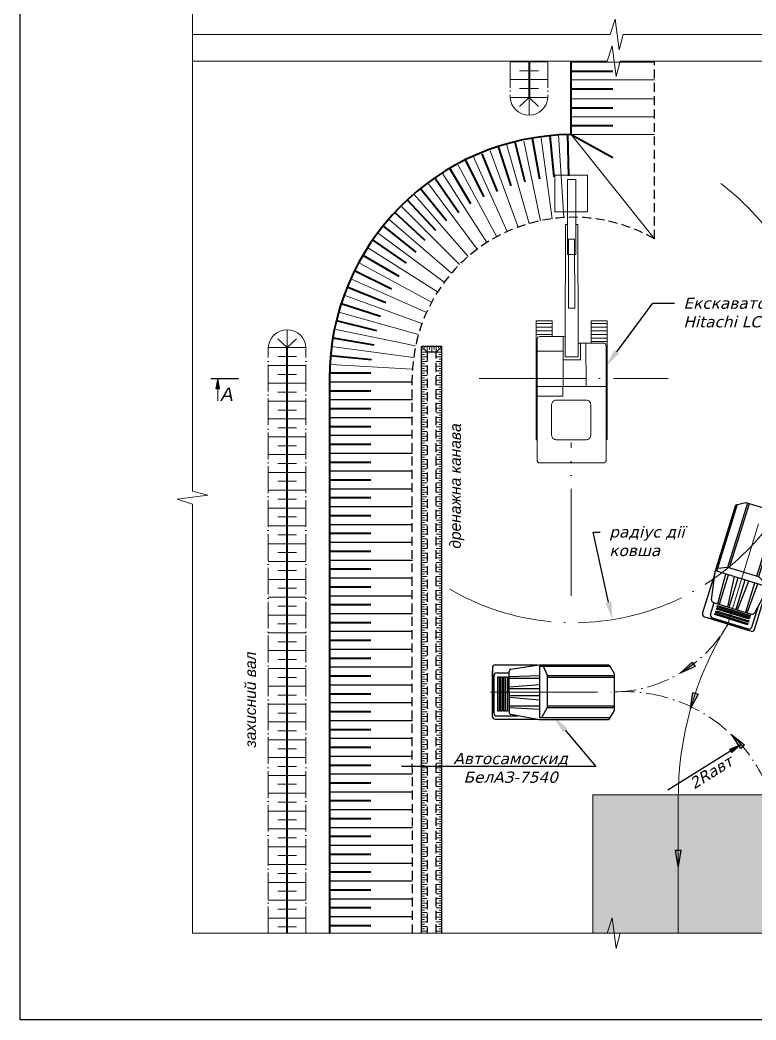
# Model space of a CAD drawing. Header units: millimetres. Extents: x -1138 to 1768, y 100 to 1081.
# Drawn here: x 39.9 to 205, y 427.8 to 652.2 of the extents above; entities that cross this region are included whole.
import ezdxf
from ezdxf import colors
from ezdxf.entities.mleader import LeaderData, LeaderLine
from ezdxf.math import Vec2, Vec3

# ---------------------------------------------------------------- set-up
doc = ezdxf.new("R2010")
doc.units = ezdxf.units.MM
for name, pattern in [('ACAD_ISO04W100', [30, 24, -3, 0, -3]), ('ACAD_ISO05W100', [33, 24, -3, 0, -3, 0, -3]), ('CENTER', [7.5, 5, -1.25, 0, -1.25]), ('JIS_02_2.0', [3, 2, -1])]:
    doc.linetypes.add(name, pattern=pattern)
for name, color, linetype in [('НАДЗЕМКА', 7, 'Continuous'), ('ТРАНСПОРТ', 7, 'Continuous'), ('Уступ', 7, 'Continuous')]:
    doc.layers.add(name, color=color, linetype=linetype)
doc.layers.add('По умолчанию', color=7, linetype='Continuous', lineweight=0)
doc.styles.add('Arial_204I', font='ariali.ttf')
doc.styles.add('стиль1', font='verdanai.ttf', dxfattribs={"height": 2.5})

# ---------------------------------------------------------------- blocks, each defined once
blk = doc.blocks.new('A$C3F031176')
for p, q in [((-27.28, 5.4), (-27.28, -4.71)), ((-27.28, -5.43), (-27.28, 4.68)), ((-26.66, 6.06), (-17.19, 6.06)), ((-23.17, 5.09), (-16.92, 6.11)), ((-16.92, 6.11), (-1.15, 6.11)), ((-16.66, -5.79), (-16.66, 5.78)), ((-16.66, 5.78), (-0.96, 5.78)), ((-15.95, 5.78), (-15.06, 3.77)), ((-1.15, 6.11), (0, 4.16)), ((-26.96, 3.62), (-26.96, -4.69)), ((-26.34, 4.29), (-23.59, 4.29)), ((-23.59, 4.43), (-23.58, -4.41)), ((-23.59, 3.45), (-16.66, 3.73)), ((-23.59, 3.07), (-16.66, 3.07)), ((-15.06, 3.77), (-15.06, -3.46)), ((-15.06, 3.71), (0, 3.71)), ((-15.06, 3.32), (0, 3.32)), ((0, 4.16), (0, -4.16)), ((-23.58, 1.13), (-16.66, 1.65)), ((-23.58, 0.81), (-16.66, 0.81)), ((-23.58, -0.82), (-16.66, -0.82)), ((-23.58, -1.19), (-16.66, -1.73)), ((-23.58, -3.09), (-16.66, -3.09)), ((-23.58, -3.46), (-16.66, -3.83)), ((-15.06, -3.46), (-16.28, -5.79)), ((-15.06, -3.12), (0, -3.12)), ((-15.06, -3.52), (0, -3.52)), ((0, -4.16), (-1.27, -6.27)), ((-26.66, -6.1), (-17.19, -6.1)), ((-26.34, -5.37), (-21.56, -5.37)), ((-16.75, -6.27), (-23.17, -5.07)), ((-1.27, -6.27), (-16.75, -6.27)), ((-0.97, -5.79), (-16.66, -5.79))]:
    blk.add_line(p, q)
at = {"linetype": 'ACAD_ISO04W100', "lineweight": 0}
blk.add_line((-27.77, -0.02), (0, -0.02), dxfattribs=at)
for points in [[(-26.12, 3.37), (-25.81, 3.37), (-25.81, -4.31), (-26.12, -4.31)], [(-25.51, 3.37), (-25.2, 3.37), (-25.2, -4.31), (-25.51, -4.31)], [(-24.8, 3.37), (-24.5, 3.37), (-24.5, -4.31), (-24.8, -4.31)], [(-24.26, 3.37), (-23.95, 3.37), (-23.95, -4.31), (-24.26, -4.31)]]:
    blk.add_lwpolyline(points, close=True)
for centre, radius, start, end in [((-26.71, 5.48), 0.583, 85.666, 188.0931), ((-22.96, 4.5), 0.63, 109.9652, 186.476), ((-26.38, 3.7), 0.583, 85.666, 188.0931), ((-22.96, -4.48), 0.63, 173.524, 250.0348), ((-26.71, -5.51), 0.583, 171.9069, 274.334), ((-26.36, -4.77), 0.604, 172.8512, 272.3738)]:
    blk.add_arc(centre, radius, start, end)

msp = doc.modelspace()

# ---------------------------------------------------------------- hatches: boundary and pattern name
at = {"layer": 'НАДЗЕМКА', "lineweight": 20}
h = msp.add_hatch(color=9, dxfattribs=at)
h.dxf.hatch_style = 1
h.paths.add_polyline_path([(168.372, 447.248), (168.372, 478.283), (224.795, 478.283), (224.795, 447.248)])
at = {"layer": 'По умолчанию', "lineweight": 0}
h = msp.add_hatch(color=0, dxfattribs=at)
h.paths.add_polyline_path([(84.282, 569.408), (84.636, 569.419), (84.284, 571.734)])
h.paths.add_polyline_path([(84.284, 571.734), (83.867, 569.396), (84.282, 569.408)])
at = {"layer": 'Уступ'}
h = msp.add_hatch(color=256, dxfattribs=at)
h.dxf.hatch_style = 1
h.paths.add_polyline_path([(190.981, 507.616), (187.976, 505.634), (190.651, 508.117)])
h.paths.add_polyline_path([(191.312, 507.115), (187.976, 505.634), (190.981, 507.616)])
h = msp.add_hatch(color=256, dxfattribs=at)
h.dxf.hatch_style = 1
h.paths.add_polyline_path([(191.395, 501.081), (190.298, 497.653), (190.823, 501.264)])
h.paths.add_polyline_path([(191.966, 500.899), (190.298, 497.653), (191.395, 501.081)])
h = msp.add_hatch(color=256, dxfattribs=at)
h.dxf.hatch_style = 1
h.paths.add_polyline_path([(201.972, 489.145), (199.513, 491.774), (202.41, 489.555)])
h.paths.add_polyline_path([(201.533, 488.735), (199.513, 491.774), (201.972, 489.145)])
h = msp.add_hatch(color=256, dxfattribs=at)
h.dxf.hatch_style = 1
h.paths.add_polyline_path([(199.346, 488.192), (199.566, 487.838), (201.468, 489.514)])
h.paths.add_polyline_path([(199.126, 488.546), (199.346, 488.192), (201.468, 489.514)])
h = msp.add_hatch(color=256, dxfattribs=at)
h.dxf.hatch_style = 1
h.paths.add_polyline_path([(187.538, 465.862), (187.544, 462.262), (186.938, 465.861)])
h.paths.add_polyline_path([(188.138, 465.863), (187.544, 462.262), (187.538, 465.862)])

# ---------------------------------------------------------------- linework, layer by layer
at = {"color": 6}
msp.add_lwpolyline([(39.92, 758.875), (295.317, 758.875), (295.317, 427.781), (39.92, 427.781)], close=True, dxfattribs=at)
at = {"color": 1, "lineweight": 20}
msp.add_lwpolyline([(78.584, 642.979), (78.584, 648.943)], dxfattribs=at)
at = {"lineweight": 20}
for points in [[(163.554, 642.737), (182.174, 642.737)], [(163.554, 638.737), (182.174, 638.737)], [(163.554, 634.494), (182.174, 634.494)], [(163.554, 630.494), (182.174, 630.494)], [(160.71, 626.394), (161.851, 607.861)], [(163.554, 626.494), (182.174, 603.08)], [(163.554, 626.494), (182.174, 626.494)], [(149.081, 624.092), (154.11, 606.531)], [(152.907, 625.035), (156.652, 607.16)], [(156.79, 625.699), (159.233, 607.604)], [(141.543, 621.651), (149.184, 604.724)], [(145.332, 622.875), (151.62, 605.719)], [(138.143, 619.646), (146.846, 603.566)], [(134.74, 617.649), (144.588, 602.236)], [(131.488, 615.411), (142.431, 600.745)], [(128.405, 612.943), (140.386, 599.101)], [(125.507, 610.256), (138.466, 597.313)], [(122.809, 607.366), (136.679, 595.389)], [(119.978, 604.544), (135.036, 593.34)], [(118.068, 601.032), (133.545, 591.176)], [(116.052, 597.62), (132.214, 588.908)], [(114.1, 594.143), (131.048, 586.543)], [(112.604, 590.452), (130.059, 584.104)], [(111.379, 586.66), (129.25, 581.598)], [(110.444, 582.844), (128.632, 579.076)], [(109.777, 578.901), (128.191, 576.47)], [(109.495, 574.922), (127.941, 573.844)]]:
    msp.add_lwpolyline(points, dxfattribs=at)
at = {"lineweight": 40}
for points in [[(163.554, 640.737), (172.864, 640.737)], [(163.554, 636.737), (172.864, 636.737)], [(163.554, 632.494), (172.864, 632.494)], [(163.554, 628.494), (172.864, 628.494)], [(158.735, 626.237), (159.641, 616.997)], [(162.689, 626.479), (162.924, 617.199)], [(163.554, 626.494), (172.864, 621.31)], [(150.894, 624.889), (153.129, 615.877)], [(154.809, 625.709), (156.38, 616.558)], [(143.493, 622.166), (146.945, 613.706)], [(147.12, 623.809), (149.994, 614.98)], [(139.782, 620.818), (143.901, 612.496)], [(136.162, 619.123), (140.933, 611.022)], [(133.094, 616.56), (138.295, 609.035)], [(129.744, 614.406), (135.565, 607.171)], [(126.744, 611.808), (133.073, 605.013)], [(123.795, 609.149), (130.675, 602.758)], [(121.539, 605.848), (128.689, 600.114)], [(118.82, 602.919), (126.545, 597.595)], [(116.835, 599.447), (124.845, 594.748)], [(114.8, 596.026), (123.205, 591.883)], [(113.318, 592.311), (121.925, 588.822)], [(111.957, 588.567), (120.794, 585.713)], [(110.854, 584.741), (119.884, 582.534)], [(110.088, 580.879), (119.238, 579.329)], [(109.476, 576.927), (118.759, 576.044)]]:
    msp.add_lwpolyline(points, dxfattribs=at)
at = {"lineweight": 20}
msp.add_lwpolyline([(198.573, 516.476, 0.140862), (187.544, 477.275), (187.544, 447.248)], format="xyb", dxfattribs=at)
at = {"layer": 'НАДЗЕМКА', "linetype": 'JIS_02_2.0'}
msp.add_lwpolyline([(127.907, 447.248), (127.88, 571.734, -0.5773503), (182.174, 603.08), (182.174, 642.979)], format="xyb", dxfattribs=at)
at = {"layer": 'НАДЗЕМКА', "lineweight": 40}
for points in [[(163.554, 626.494), (163.554, 642.979)], [(118.597, 572.931), (109.288, 572.931)], [(118.579, 568.931), (109.269, 568.931)], [(118.597, 564.931), (109.288, 564.931)], [(118.597, 560.931), (109.288, 560.931)], [(118.579, 556.931), (109.269, 556.931)], [(118.597, 552.931), (109.288, 552.931)], [(118.597, 548.931), (109.288, 548.931)], [(118.597, 544.931), (109.288, 544.931)], [(118.597, 540.931), (109.288, 540.931)], [(118.597, 536.931), (109.288, 536.931)], [(118.597, 532.931), (109.288, 532.931)], [(118.597, 528.931), (109.288, 528.931)], [(118.597, 524.931), (109.288, 524.931)], [(118.597, 520.931), (109.288, 520.931)], [(118.597, 516.931), (109.288, 516.931)], [(118.597, 512.931), (109.288, 512.931)], [(118.597, 508.931), (109.288, 508.931)], [(118.597, 504.931), (109.288, 504.931)], [(118.597, 500.931), (109.288, 500.931)], [(118.597, 496.931), (109.288, 496.931)], [(118.597, 492.931), (109.288, 492.931)], [(118.597, 488.931), (109.288, 488.931)], [(118.597, 484.931), (109.288, 484.931)], [(118.597, 480.931), (109.288, 480.931)], [(118.597, 476.931), (109.288, 476.931)], [(118.597, 472.931), (109.288, 472.931)], [(118.597, 468.931), (109.288, 468.931)], [(118.597, 464.931), (109.288, 464.931)], [(118.597, 460.931), (109.288, 460.931)], [(118.597, 456.931), (109.288, 456.931)], [(118.597, 452.931), (109.288, 452.931)], [(118.597, 448.931), (109.288, 448.931)]]:
    msp.add_lwpolyline(points, dxfattribs=at)
msp.add_lwpolyline([(163.554, 626.494, 0.4115034), (109.307, 571.734), (109.307, 447.248)], format="xyb", dxfattribs=at)
at = {"layer": 'НАДЗЕМКА'}
for points in [[(129.965, 447.248), (129.965, 578.931)], [(134.527, 447.248), (134.527, 578.931), (129.965, 578.931)], [(127.888, 570.931), (109.269, 570.931)], [(127.907, 566.931), (109.288, 566.931)], [(127.907, 562.931), (109.288, 562.931)], [(127.888, 558.931), (109.269, 558.931)], [(127.907, 554.931), (109.288, 554.931)], [(127.907, 550.931), (109.288, 550.931)], [(127.907, 546.931), (109.288, 546.931)], [(127.907, 542.931), (109.288, 542.931)], [(127.907, 538.931), (109.288, 538.931)], [(127.907, 534.931), (109.288, 534.931)], [(127.907, 530.931), (109.288, 530.931)], [(127.907, 526.931), (109.288, 526.931)], [(127.907, 522.931), (109.288, 522.931)], [(127.907, 518.931), (109.288, 518.931)], [(127.907, 514.931), (109.288, 514.931)], [(127.907, 510.931), (109.288, 510.931)], [(127.907, 506.931), (109.288, 506.931)], [(127.907, 502.931), (109.288, 502.931)], [(127.907, 498.931), (109.288, 498.931)], [(127.907, 494.931), (109.288, 494.931)], [(127.907, 490.931), (109.288, 490.931)], [(127.907, 486.931), (109.288, 486.931)], [(127.907, 482.931), (109.288, 482.931)], [(127.907, 478.931), (109.288, 478.931)], [(127.907, 474.931), (109.288, 474.931)], [(127.907, 470.931), (109.288, 470.931)], [(127.907, 466.931), (109.288, 466.931)], [(127.907, 462.931), (109.288, 462.931)], [(127.907, 458.931), (109.288, 458.931)], [(127.907, 454.931), (109.288, 454.931)], [(127.907, 450.931), (109.288, 450.931)]]:
    msp.add_lwpolyline(points, dxfattribs=at)
at = {"layer": 'НАДЗЕМКА', "linetype": 'JIS_02_2.0'}
msp.add_lwpolyline([(133.275, 447.248), (133.275, 577.649), (131.217, 577.649), (131.217, 447.248)], dxfattribs=at)
at = {"layer": 'НАДЗЕМКА', "lineweight": 20}
msp.add_lwpolyline([(168.372, 447.248), (168.372, 478.283), (224.795, 478.283), (224.795, 447.248)], close=True, dxfattribs=at)
at = {"layer": 'По умолчанию', "linetype": 'Continuous', "lineweight": 15}
for points in [[(78.584, 719.34), (78.584, 719.34), (78.584, 685.513), (82.03, 684.614), (75.138, 683.669), (78.584, 682.549), (78.584, 648.943), (172.242, 648.943), (173.361, 652.389), (174.307, 645.497), (175.206, 648.943), (269.084, 648.943), (269.084, 648.943), (269.084, 650.738), (265.638, 651.857), (272.53, 652.803), (269.084, 653.702), (269.084, 655.717), (269.084, 655.717)], [(269.084, 447.248), (174.524, 447.248), (173.625, 443.802), (172.68, 450.694), (171.56, 447.248), (78.584, 447.248), (78.584, 534.561), (78.584, 543.521), (75.138, 544.641), (82.03, 545.586), (78.584, 546.485), (78.584, 642.979), (78.584, 642.979), (162.6, 642.979), (171.56, 642.979), (172.68, 646.425), (173.625, 639.533), (174.524, 642.979), (269.084, 642.979)]]:
    msp.add_lwpolyline(points, dxfattribs=at)
at = {"layer": 'По умолчанию', "color": 0, "linetype": 'Continuous', "lineweight": 30}
msp.add_lwpolyline([(82.739, 571.734), (88.933, 571.734)], dxfattribs=at)
at = {"layer": 'По умолчанию', "color": 0, "lineweight": 0}
msp.add_lwpolyline([(84.284, 571.734), (83.867, 569.396), (84.636, 569.419)], close=True, dxfattribs=at)
at = {"layer": 'По умолчанию', "color": 0, "linetype": 'Continuous', "lineweight": 20}
msp.add_lwpolyline([(84.284, 571.734), (84.284, 566.722)], dxfattribs=at)
at = {"layer": 'ТРАНСПОРТ', "linetype": 'ACAD_ISO04W100', "lineweight": 20, "ltscale": 0.25}
for points in [[(149.835, 642.979), (149.835, 634.812)], [(158.294, 642.979), (158.294, 634.812)], [(95.588, 447.248), (95.588, 578.669)], [(104.046, 447.248), (104.046, 578.669)]]:
    msp.add_lwpolyline(points, dxfattribs=at)
at = {"layer": 'ТРАНСПОРТ', "lineweight": 20}
for points in [[(149.835, 642.812), (158.294, 642.812)], [(151.95, 640.812), (156.179, 640.812)], [(149.835, 638.812), (158.294, 638.812)], [(151.95, 636.812), (156.179, 636.812)], [(149.835, 634.812), (158.294, 634.812)], [(151.95, 632.812), (154.065, 634.812), (156.179, 632.812)], [(154.065, 634.812), (154.065, 630.812)], [(162.186, 579.681), (162.229, 606.303), (162.638, 606.303)], [(165.077, 579.681), (165.034, 606.303), (164.625, 606.303)], [(155.905, 558.005), (155.691, 557.994), (155.691, 584.665), (159.249, 584.665), (159.249, 581.166), (162.185, 581.166), (162.185, 576.632), (165.077, 576.636), (165.077, 579.681), (168.005, 579.687), (168.005, 584.671), (171.563, 584.682), (171.576, 558.024), (171.361, 558.024)], [(155.691, 584.091), (159.249, 584.091)], [(168.005, 584.108), (171.563, 584.108)], [(99.817, 578.669), (99.817, 582.669)], [(155.691, 583.265), (159.249, 583.276)], [(155.691, 582.439), (159.25, 582.441)], [(155.691, 581.613), (159.251, 581.613)], [(168.005, 583.282), (171.563, 583.292)], [(168.005, 582.456), (171.564, 582.457)], [(168.005, 581.63), (171.564, 581.63)], [(101.931, 580.669), (99.817, 578.669), (97.702, 580.669)], [(161.728, 581.165), (161.741, 569.976)], [(165.639, 579.681), (165.639, 575.903), (161.734, 575.903)], [(166.85, 569.982), (166.831, 579.684)], [(168.005, 580.804), (171.565, 580.805)], [(168.005, 580.024), (171.565, 580.025)], [(104.046, 578.669), (95.588, 578.669)], [(131.217, 577.649), (129.965, 578.931)], [(129.965, 578.185), (130.329, 578.185)], [(131.217, 577.649), (129.965, 577.649)], [(129.965, 577.125), (130.591, 577.125)], [(130.693, 578.931), (130.693, 578.558)], [(131.217, 577.649), (131.217, 578.931)], [(131.736, 578.29), (131.741, 578.931)], [(132.246, 577.649), (132.241, 578.931)], [(132.761, 578.29), (132.761, 578.931)], [(133.275, 577.649), (134.532, 578.936)], [(133.275, 577.649), (133.275, 578.931)], [(133.275, 577.649), (134.527, 577.649)], [(133.799, 578.931), (133.799, 578.558)], [(134.527, 577.125), (133.901, 577.125)], [(134.527, 578.173), (134.527, 578.173), (134.157, 578.173)], [(161.703, 577.907), (155.906, 577.901)], [(104.046, 574.669), (95.588, 574.669)], [(101.931, 576.669), (97.702, 576.669)], [(129.965, 576.601), (131.217, 576.601)], [(129.965, 576.077), (130.591, 576.077)], [(129.965, 575.553), (131.217, 575.553)], [(129.965, 575.029), (130.591, 575.029)], [(134.527, 576.601), (133.275, 576.601)], [(134.527, 575.553), (133.275, 575.553)], [(134.527, 576.077), (133.901, 576.077)], [(134.527, 575.029), (133.901, 575.029)], [(101.931, 572.669), (97.702, 572.669)], [(129.965, 574.505), (131.217, 574.505)], [(129.965, 573.981), (130.591, 573.981)], [(129.965, 573.457), (131.217, 573.457)], [(129.965, 572.933), (130.591, 572.933)], [(129.965, 572.409), (131.217, 572.409)], [(134.527, 574.505), (133.275, 574.505)], [(134.527, 573.457), (133.275, 573.457)], [(134.527, 572.409), (133.275, 572.409)], [(134.527, 573.981), (133.901, 573.981)], [(134.527, 572.933), (133.901, 572.933)], [(104.046, 570.669), (95.588, 570.669)], [(129.965, 571.885), (130.591, 571.885)], [(129.965, 571.361), (131.217, 571.361)], [(129.965, 570.837), (130.591, 570.837)], [(129.965, 570.313), (131.217, 570.313)], [(134.527, 571.361), (133.275, 571.361)], [(134.527, 570.313), (133.275, 570.313)], [(134.527, 571.885), (133.901, 571.885)], [(134.527, 570.837), (133.901, 570.837)], [(101.931, 568.669), (97.702, 568.669)], [(129.965, 569.789), (130.591, 569.789)], [(129.965, 569.265), (131.217, 569.265)], [(129.965, 568.74), (130.591, 568.74)], [(129.965, 568.216), (131.217, 568.216)], [(134.527, 569.265), (133.275, 569.265)], [(134.527, 568.216), (133.275, 568.216)], [(134.527, 569.789), (133.901, 569.789)], [(134.527, 568.74), (133.901, 568.74)], [(104.046, 566.669), (95.588, 566.669)], [(129.965, 567.692), (130.591, 567.692)], [(129.965, 567.168), (131.217, 567.168)], [(129.965, 566.644), (130.591, 566.644)], [(129.965, 566.12), (131.217, 566.12)], [(129.965, 565.596), (130.591, 565.596)], [(134.527, 567.168), (133.275, 567.168)], [(134.527, 566.12), (133.275, 566.12)], [(134.527, 567.692), (133.901, 567.692)], [(134.527, 566.644), (133.901, 566.644)], [(134.527, 565.596), (133.901, 565.596)], [(101.931, 564.669), (97.702, 564.669)], [(129.965, 565.072), (131.217, 565.072)], [(129.965, 564.548), (130.591, 564.548)], [(129.965, 564.024), (131.217, 564.024)], [(129.965, 563.5), (130.591, 563.5)], [(134.527, 565.072), (133.275, 565.072)], [(134.527, 564.024), (133.275, 564.024)], [(134.527, 564.548), (133.901, 564.548)], [(134.527, 563.5), (133.901, 563.5)], [(104.046, 562.669), (95.588, 562.669)], [(129.965, 562.976), (131.217, 562.976)], [(129.965, 562.452), (130.591, 562.452)], [(129.965, 561.928), (131.217, 561.928)], [(129.965, 561.404), (130.591, 561.404)], [(134.527, 562.976), (133.275, 562.976)], [(134.527, 561.928), (133.275, 561.928)], [(134.527, 562.452), (133.901, 562.452)], [(134.527, 561.404), (133.901, 561.404)], [(101.931, 560.669), (97.702, 560.669)], [(129.965, 560.88), (131.217, 560.88)], [(129.965, 560.356), (130.591, 560.356)], [(129.965, 559.832), (131.217, 559.832)], [(129.965, 559.308), (130.591, 559.308)], [(134.527, 560.88), (133.275, 560.88)], [(134.527, 559.832), (133.275, 559.832)], [(134.527, 560.356), (133.901, 560.356)], [(134.527, 559.308), (133.901, 559.308)], [(104.046, 558.669), (95.588, 558.669)], [(101.931, 556.669), (97.702, 556.669)], [(129.965, 558.784), (131.217, 558.784)], [(129.965, 558.26), (130.591, 558.26)], [(129.965, 557.736), (131.217, 557.736)], [(129.965, 557.212), (130.591, 557.212)], [(129.965, 556.688), (131.217, 556.688)], [(134.527, 558.784), (133.275, 558.784)], [(134.527, 557.736), (133.275, 557.736)], [(134.527, 556.688), (133.275, 556.688)], [(134.527, 558.26), (133.901, 558.26)], [(134.527, 557.212), (133.901, 557.212)], [(104.046, 554.669), (95.588, 554.669)], [(129.965, 556.164), (130.591, 556.164)], [(129.965, 555.64), (131.217, 555.64)], [(129.965, 555.116), (130.591, 555.116)], [(129.965, 554.592), (131.217, 554.592)], [(134.527, 555.64), (133.275, 555.64)], [(134.527, 554.592), (133.275, 554.592)], [(134.527, 556.164), (133.901, 556.164)], [(134.527, 555.116), (133.901, 555.116)], [(101.931, 552.669), (97.702, 552.669)], [(129.965, 554.068), (130.591, 554.068)], [(129.965, 553.544), (131.217, 553.544)], [(129.965, 553.02), (130.591, 553.02)], [(129.965, 552.496), (131.217, 552.496)], [(134.527, 553.544), (133.275, 553.544)], [(134.527, 552.496), (133.275, 552.496)], [(134.527, 554.068), (133.901, 554.068)], [(134.527, 553.02), (133.901, 553.02)], [(104.046, 550.669), (95.588, 550.669)], [(129.965, 551.972), (130.591, 551.972)], [(129.965, 551.448), (131.217, 551.448)], [(129.965, 550.924), (130.591, 550.924)], [(129.965, 550.4), (131.217, 550.4)], [(129.965, 549.876), (130.591, 549.876)], [(134.527, 551.448), (133.275, 551.448)], [(134.527, 550.4), (133.275, 550.4)], [(134.527, 551.972), (133.901, 551.972)], [(134.527, 550.924), (133.901, 550.924)], [(134.527, 549.876), (133.901, 549.876)], [(101.931, 548.669), (97.702, 548.669)], [(129.965, 549.351), (131.217, 549.351)], [(129.965, 548.827), (130.591, 548.827)], [(129.965, 548.303), (131.217, 548.303)], [(129.965, 547.779), (130.591, 547.779)], [(134.527, 549.351), (133.275, 549.351)], [(134.527, 548.303), (133.275, 548.303)], [(134.527, 548.827), (133.901, 548.827)], [(134.527, 547.779), (133.901, 547.779)], [(104.046, 546.669), (95.588, 546.669)], [(129.965, 547.255), (131.217, 547.255)], [(129.965, 546.731), (130.591, 546.731)], [(129.965, 546.207), (131.217, 546.207)], [(129.965, 545.683), (130.591, 545.683)], [(134.527, 547.255), (133.275, 547.255)], [(134.527, 546.207), (133.275, 546.207)], [(134.527, 546.731), (133.901, 546.731)], [(134.527, 545.683), (133.901, 545.683)], [(101.931, 544.669), (97.702, 544.669)], [(129.965, 545.159), (131.217, 545.159)], [(129.965, 544.635), (130.591, 544.635)], [(129.965, 544.111), (131.217, 544.111)], [(129.965, 543.587), (130.591, 543.587)], [(134.527, 545.159), (133.275, 545.159)], [(134.527, 544.111), (133.275, 544.111)], [(134.527, 544.635), (133.901, 544.635)], [(134.527, 543.587), (133.901, 543.587)], [(104.046, 542.669), (95.588, 542.669)], [(129.965, 543.063), (131.217, 543.063)], [(129.965, 542.539), (130.591, 542.539)], [(129.965, 542.015), (131.217, 542.015)], [(129.965, 541.491), (130.591, 541.491)], [(129.965, 540.967), (131.217, 540.967)], [(134.527, 543.063), (133.275, 543.063)], [(134.527, 542.015), (133.275, 542.015)], [(134.527, 540.967), (133.275, 540.967)], [(134.527, 542.539), (133.901, 542.539)], [(134.527, 541.491), (133.901, 541.491)], [(104.046, 538.669), (95.588, 538.669)], [(101.931, 540.669), (97.702, 540.669)], [(129.965, 540.443), (130.591, 540.443)], [(129.965, 539.919), (131.217, 539.919)], [(129.965, 539.395), (130.591, 539.395)], [(129.965, 538.871), (131.217, 538.871)], [(134.527, 539.919), (133.275, 539.919)], [(134.527, 538.871), (133.275, 538.871)], [(134.527, 540.443), (133.901, 540.443)], [(134.527, 539.395), (133.901, 539.395)], [(101.931, 536.669), (97.702, 536.669)], [(129.965, 538.347), (130.591, 538.347)], [(129.965, 537.823), (131.217, 537.823)], [(129.965, 537.299), (130.591, 537.299)], [(129.965, 536.775), (131.217, 536.775)], [(134.527, 537.823), (133.275, 537.823)], [(134.527, 536.775), (133.275, 536.775)], [(134.527, 538.347), (133.901, 538.347)], [(134.527, 537.299), (133.901, 537.299)], [(104.046, 534.669), (95.588, 534.669)], [(129.965, 536.251), (130.591, 536.251)], [(129.965, 535.727), (131.217, 535.727)], [(129.965, 535.203), (130.591, 535.203)], [(129.965, 534.679), (131.217, 534.679)], [(129.965, 534.155), (130.591, 534.155)], [(134.527, 535.727), (133.275, 535.727)], [(134.527, 534.679), (133.275, 534.679)], [(134.527, 536.251), (133.901, 536.251)], [(134.527, 535.203), (133.901, 535.203)], [(134.527, 534.155), (133.901, 534.155)], [(101.931, 532.669), (97.702, 532.669)], [(129.965, 533.631), (131.217, 533.631)], [(129.965, 533.107), (130.591, 533.107)], [(129.965, 532.583), (131.217, 532.583)], [(129.965, 532.059), (130.591, 532.059)], [(134.527, 533.631), (133.275, 533.631)], [(134.527, 532.583), (133.275, 532.583)], [(134.527, 533.107), (133.901, 533.107)], [(134.527, 532.059), (133.901, 532.059)], [(104.046, 530.669), (95.588, 530.669)], [(129.965, 531.535), (131.217, 531.535)], [(129.965, 531.011), (130.591, 531.011)], [(129.965, 530.487), (131.217, 530.487)], [(129.965, 529.962), (130.591, 529.962)], [(134.527, 531.535), (133.275, 531.535)], [(134.527, 530.487), (133.275, 530.487)], [(134.527, 531.011), (133.901, 531.011)], [(134.527, 529.962), (133.901, 529.962)], [(101.931, 528.669), (97.702, 528.669)], [(129.965, 529.438), (131.217, 529.438)], [(129.965, 528.914), (130.591, 528.914)], [(129.965, 528.39), (131.217, 528.39)], [(129.965, 527.866), (130.591, 527.866)], [(134.527, 529.438), (133.275, 529.438)], [(134.527, 528.39), (133.275, 528.39)], [(134.527, 528.914), (133.901, 528.914)], [(134.527, 527.866), (133.901, 527.866)], [(104.046, 526.669), (95.588, 526.669)], [(129.965, 527.342), (131.217, 527.342)], [(129.965, 526.818), (130.591, 526.818)], [(129.965, 526.294), (131.217, 526.294)], [(129.965, 525.77), (130.591, 525.77)], [(129.965, 525.246), (131.217, 525.246)], [(134.527, 527.342), (133.275, 527.342)], [(134.527, 526.294), (133.275, 526.294)], [(134.527, 525.246), (133.275, 525.246)], [(134.527, 526.818), (133.901, 526.818)], [(134.527, 525.77), (133.901, 525.77)], [(101.931, 524.669), (97.702, 524.669)], [(129.965, 524.722), (130.591, 524.722)], [(129.965, 524.198), (131.217, 524.198)], [(129.965, 523.674), (130.591, 523.674)], [(129.965, 523.15), (131.217, 523.15)], [(134.527, 524.198), (133.275, 524.198)], [(134.527, 523.15), (133.275, 523.15)], [(134.527, 524.722), (133.901, 524.722)], [(134.527, 523.674), (133.901, 523.674)], [(104.046, 522.669), (95.588, 522.669)], [(101.931, 520.669), (97.702, 520.669)], [(129.965, 522.626), (130.591, 522.626)], [(129.965, 522.102), (131.217, 522.102)], [(129.965, 521.578), (130.591, 521.578)], [(129.965, 521.054), (131.217, 521.054)], [(134.527, 522.102), (133.275, 522.102)], [(134.527, 521.054), (133.275, 521.054)], [(134.527, 522.626), (133.901, 522.626)], [(134.527, 521.578), (133.901, 521.578)], [(104.046, 518.669), (95.588, 518.669)], [(129.965, 520.53), (130.591, 520.53)], [(129.965, 520.006), (131.217, 520.006)], [(129.965, 519.482), (130.591, 519.482)], [(129.965, 518.958), (131.217, 518.958)], [(129.965, 518.434), (130.591, 518.434)], [(134.527, 520.006), (133.275, 520.006)], [(134.527, 518.958), (133.275, 518.958)], [(134.527, 520.53), (133.901, 520.53)], [(134.527, 519.482), (133.901, 519.482)], [(134.527, 518.434), (133.901, 518.434)], [(101.931, 516.669), (97.702, 516.669)], [(129.965, 517.91), (131.217, 517.91)], [(129.965, 517.386), (130.591, 517.386)], [(129.965, 516.862), (131.217, 516.862)], [(129.965, 516.338), (130.591, 516.338)], [(134.527, 517.91), (133.275, 517.91)], [(134.527, 516.862), (133.275, 516.862)], [(134.527, 517.386), (133.901, 517.386)], [(134.527, 516.338), (133.901, 516.338)], [(104.046, 514.669), (95.588, 514.669)], [(129.965, 515.814), (131.217, 515.814)], [(129.965, 515.29), (130.591, 515.29)], [(129.965, 514.766), (131.217, 514.766)], [(129.965, 514.242), (130.591, 514.242)], [(134.527, 515.814), (133.275, 515.814)], [(134.527, 514.766), (133.275, 514.766)], [(134.527, 515.29), (133.901, 515.29)], [(134.527, 514.242), (133.901, 514.242)], [(101.931, 512.669), (97.702, 512.669)], [(129.965, 513.718), (131.217, 513.718)], [(129.965, 513.194), (130.591, 513.194)], [(129.965, 512.67), (131.217, 512.67)], [(129.965, 512.146), (130.591, 512.146)], [(134.527, 513.718), (133.275, 513.718)], [(134.527, 512.67), (133.275, 512.67)], [(134.527, 513.194), (133.901, 513.194)], [(134.527, 512.146), (133.901, 512.146)], [(104.046, 510.669), (95.588, 510.669)], [(129.965, 511.622), (131.217, 511.622)], [(129.965, 511.098), (130.591, 511.098)], [(129.965, 510.573), (131.217, 510.573)], [(129.965, 510.049), (130.591, 510.049)], [(129.965, 509.525), (131.217, 509.525)], [(134.527, 511.622), (133.275, 511.622)], [(134.527, 510.573), (133.275, 510.573)], [(134.527, 509.525), (133.275, 509.525)], [(134.527, 511.098), (133.901, 511.098)], [(134.527, 510.049), (133.901, 510.049)], [(101.931, 508.669), (97.702, 508.669)], [(129.965, 509.001), (130.591, 509.001)], [(129.965, 508.477), (131.217, 508.477)], [(129.965, 507.953), (130.591, 507.953)], [(129.965, 507.429), (131.217, 507.429)], [(134.527, 508.477), (133.275, 508.477)], [(134.527, 507.429), (133.275, 507.429)], [(134.527, 509.001), (133.901, 509.001)], [(134.527, 507.953), (133.901, 507.953)], [(104.046, 506.669), (95.588, 506.669)], [(129.965, 506.905), (130.591, 506.905)], [(129.965, 506.381), (131.217, 506.381)], [(129.965, 505.857), (130.591, 505.857)], [(129.965, 505.333), (131.217, 505.333)], [(134.527, 506.381), (133.275, 506.381)], [(134.527, 505.333), (133.275, 505.333)], [(134.527, 506.905), (133.901, 506.905)], [(134.527, 505.857), (133.901, 505.857)], [(101.931, 504.669), (97.702, 504.669)], [(129.965, 504.809), (130.591, 504.809)], [(129.965, 504.285), (131.217, 504.285)], [(129.965, 503.761), (130.591, 503.761)], [(129.965, 503.237), (131.217, 503.237)], [(129.965, 502.713), (130.591, 502.713)], [(134.527, 504.285), (133.275, 504.285)], [(134.527, 503.237), (133.275, 503.237)], [(134.527, 504.809), (133.901, 504.809)], [(134.527, 503.761), (133.901, 503.761)], [(134.527, 502.713), (133.901, 502.713)], [(104.046, 502.669), (95.588, 502.669)], [(101.931, 500.669), (97.702, 500.669)], [(129.965, 502.189), (131.217, 502.189)], [(129.965, 501.665), (130.591, 501.665)], [(129.965, 501.141), (131.217, 501.141)], [(129.965, 500.617), (130.591, 500.617)], [(134.527, 502.189), (133.275, 502.189)], [(134.527, 501.141), (133.275, 501.141)], [(134.527, 501.665), (133.901, 501.665)], [(134.527, 500.617), (133.901, 500.617)], [(104.046, 498.669), (95.588, 498.669)], [(129.965, 500.093), (131.217, 500.093)], [(129.965, 499.569), (130.591, 499.569)], [(129.965, 499.045), (131.217, 499.045)], [(129.965, 498.521), (130.591, 498.521)], [(134.527, 500.093), (133.275, 500.093)], [(134.527, 499.045), (133.275, 499.045)], [(134.527, 499.569), (133.901, 499.569)], [(134.527, 498.521), (133.901, 498.521)], [(101.931, 496.669), (97.702, 496.669)], [(129.965, 497.997), (131.217, 497.997)], [(129.965, 497.473), (130.591, 497.473)], [(129.965, 496.949), (131.217, 496.949)], [(129.965, 496.425), (130.591, 496.425)], [(134.527, 497.997), (133.275, 497.997)], [(134.527, 496.949), (133.275, 496.949)], [(134.527, 497.473), (133.901, 497.473)], [(134.527, 496.425), (133.901, 496.425)], [(104.046, 494.669), (95.588, 494.669)], [(129.965, 495.901), (131.217, 495.901)], [(129.965, 495.377), (130.591, 495.377)], [(129.965, 494.853), (131.217, 494.853)], [(129.965, 494.329), (130.591, 494.329)], [(129.965, 493.805), (131.217, 493.805)], [(134.527, 495.901), (133.275, 495.901)], [(134.527, 494.853), (133.275, 494.853)], [(134.527, 493.805), (133.275, 493.805)], [(134.527, 495.377), (133.901, 495.377)], [(134.527, 494.329), (133.901, 494.329)], [(101.931, 492.669), (97.702, 492.669)], [(129.965, 493.281), (130.591, 493.281)], [(129.965, 492.757), (131.217, 492.757)], [(129.965, 492.233), (130.591, 492.233)], [(129.965, 491.709), (131.217, 491.709)], [(134.527, 492.757), (133.275, 492.757)], [(134.527, 491.709), (133.275, 491.709)], [(134.527, 493.281), (133.901, 493.281)], [(134.527, 492.233), (133.901, 492.233)], [(104.046, 490.669), (95.588, 490.669)], [(129.965, 491.184), (130.591, 491.184)], [(129.965, 490.66), (131.217, 490.66)], [(129.965, 490.136), (130.591, 490.136)], [(129.965, 489.612), (131.217, 489.612)], [(134.527, 490.66), (133.275, 490.66)], [(134.527, 489.612), (133.275, 489.612)], [(134.527, 491.184), (133.901, 491.184)], [(134.527, 490.136), (133.901, 490.136)], [(101.931, 488.669), (97.702, 488.669)], [(129.965, 489.088), (130.591, 489.088)], [(129.965, 488.564), (131.217, 488.564)], [(129.965, 488.04), (130.591, 488.04)], [(129.965, 487.516), (131.217, 487.516)], [(129.965, 486.992), (130.591, 486.992)], [(134.527, 488.564), (133.275, 488.564)], [(134.527, 487.516), (133.275, 487.516)], [(134.527, 489.088), (133.901, 489.088)], [(134.527, 488.04), (133.901, 488.04)], [(134.527, 486.992), (133.901, 486.992)], [(104.046, 486.669), (95.588, 486.669)], [(129.965, 486.468), (131.217, 486.468)], [(129.965, 485.944), (130.591, 485.944)], [(129.965, 485.42), (131.217, 485.42)], [(129.965, 484.896), (130.591, 484.896)], [(134.527, 486.468), (133.275, 486.468)], [(134.527, 485.42), (133.275, 485.42)], [(134.527, 485.944), (133.901, 485.944)], [(134.527, 484.896), (133.901, 484.896)], [(104.046, 482.669), (95.588, 482.669)], [(101.931, 484.669), (97.702, 484.669)], [(129.965, 484.372), (131.217, 484.372)], [(129.965, 483.848), (130.591, 483.848)], [(129.965, 483.324), (131.217, 483.324)], [(129.965, 482.8), (130.591, 482.8)], [(134.527, 484.372), (133.275, 484.372)], [(134.527, 483.324), (133.275, 483.324)], [(134.527, 483.848), (133.901, 483.848)], [(134.527, 482.8), (133.901, 482.8)], [(101.931, 480.669), (97.702, 480.669)], [(129.965, 482.276), (131.217, 482.276)], [(129.965, 481.752), (130.591, 481.752)], [(129.965, 481.228), (131.217, 481.228)], [(129.965, 480.704), (130.591, 480.704)], [(134.527, 482.276), (133.275, 482.276)], [(134.527, 481.228), (133.275, 481.228)], [(134.527, 481.752), (133.901, 481.752)], [(134.527, 480.704), (133.901, 480.704)], [(104.046, 478.669), (95.588, 478.669)], [(129.965, 480.18), (131.217, 480.18)], [(129.965, 479.656), (130.591, 479.656)], [(129.965, 479.132), (131.217, 479.132)], [(129.965, 478.608), (130.591, 478.608)], [(129.965, 478.084), (131.217, 478.084)], [(134.527, 480.18), (133.275, 480.18)], [(134.527, 479.132), (133.275, 479.132)], [(134.527, 478.084), (133.275, 478.084)], [(134.527, 479.656), (133.901, 479.656)], [(134.527, 478.608), (133.901, 478.608)], [(101.931, 476.669), (97.702, 476.669)], [(129.965, 477.56), (130.591, 477.56)], [(129.965, 477.036), (131.217, 477.036)], [(129.965, 476.512), (130.591, 476.512)], [(129.965, 475.988), (131.217, 475.988)], [(134.527, 477.036), (133.275, 477.036)], [(134.527, 475.988), (133.275, 475.988)], [(134.527, 477.56), (133.901, 477.56)], [(134.527, 476.512), (133.901, 476.512)], [(104.046, 474.669), (95.588, 474.669)], [(129.965, 475.464), (130.591, 475.464)], [(129.965, 474.94), (131.217, 474.94)], [(129.965, 474.416), (130.591, 474.416)], [(129.965, 473.892), (131.217, 473.892)], [(134.527, 474.94), (133.275, 474.94)], [(134.527, 473.892), (133.275, 473.892)], [(134.527, 475.464), (133.901, 475.464)], [(134.527, 474.416), (133.901, 474.416)], [(101.931, 472.669), (97.702, 472.669)], [(129.965, 473.368), (130.591, 473.368)], [(129.965, 472.844), (131.217, 472.844)], [(129.965, 472.32), (130.591, 472.32)], [(129.965, 471.795), (131.217, 471.795)], [(134.527, 472.844), (133.275, 472.844)], [(134.527, 471.795), (133.275, 471.795)], [(134.527, 473.368), (133.901, 473.368)], [(134.527, 472.32), (133.901, 472.32)], [(104.046, 470.669), (95.588, 470.669)], [(129.965, 471.271), (130.591, 471.271)], [(129.965, 470.747), (131.217, 470.747)], [(129.965, 470.223), (130.591, 470.223)], [(129.965, 469.699), (131.217, 469.699)], [(129.965, 469.175), (130.591, 469.175)], [(134.527, 470.747), (133.275, 470.747)], [(134.527, 469.699), (133.275, 469.699)], [(134.527, 471.271), (133.901, 471.271)], [(134.527, 470.223), (133.901, 470.223)], [(134.527, 469.175), (133.901, 469.175)], [(101.931, 468.669), (97.702, 468.669)], [(129.965, 468.651), (131.217, 468.651)], [(129.965, 468.127), (130.591, 468.127)], [(129.965, 467.603), (131.217, 467.603)], [(129.965, 467.079), (130.591, 467.079)], [(134.527, 468.651), (133.275, 468.651)], [(134.527, 467.603), (133.275, 467.603)], [(134.527, 468.127), (133.901, 468.127)], [(134.527, 467.079), (133.901, 467.079)], [(104.046, 466.669), (95.588, 466.669)], [(101.931, 464.669), (97.702, 464.669)], [(129.965, 466.555), (131.217, 466.555)], [(129.965, 466.031), (130.591, 466.031)], [(129.965, 465.507), (131.217, 465.507)], [(129.965, 464.983), (130.591, 464.983)], [(134.527, 466.555), (133.275, 466.555)], [(134.527, 465.507), (133.275, 465.507)], [(134.527, 466.031), (133.901, 466.031)], [(134.527, 464.983), (133.901, 464.983)], [(104.046, 462.669), (95.588, 462.669)], [(129.965, 464.459), (131.217, 464.459)], [(129.965, 463.935), (130.591, 463.935)], [(129.965, 463.411), (131.217, 463.411)], [(129.965, 462.887), (130.591, 462.887)], [(129.965, 462.363), (131.217, 462.363)], [(134.527, 464.459), (133.275, 464.459)], [(134.527, 463.411), (133.275, 463.411)], [(134.527, 462.363), (133.275, 462.363)], [(134.527, 463.935), (133.901, 463.935)], [(134.527, 462.887), (133.901, 462.887)], [(101.931, 460.669), (97.702, 460.669)], [(129.965, 461.839), (130.591, 461.839)], [(129.965, 461.315), (131.217, 461.315)], [(129.965, 460.791), (130.591, 460.791)], [(129.965, 460.267), (131.217, 460.267)], [(134.527, 461.315), (133.275, 461.315)], [(134.527, 460.267), (133.275, 460.267)], [(134.527, 461.839), (133.901, 461.839)], [(134.527, 460.791), (133.901, 460.791)], [(104.046, 458.669), (95.588, 458.669)], [(129.965, 459.743), (130.591, 459.743)], [(129.965, 459.219), (131.217, 459.219)], [(129.965, 458.695), (130.591, 458.695)], [(129.965, 458.171), (131.217, 458.171)], [(134.527, 459.219), (133.275, 459.219)], [(134.527, 458.171), (133.275, 458.171)], [(134.527, 459.743), (133.901, 459.743)], [(134.527, 458.695), (133.901, 458.695)], [(101.931, 456.669), (97.702, 456.669)], [(129.965, 457.647), (130.591, 457.647)], [(129.965, 457.123), (131.217, 457.123)], [(129.965, 456.599), (130.591, 456.599)], [(129.965, 456.075), (131.217, 456.075)], [(134.527, 457.123), (133.275, 457.123)], [(134.527, 456.075), (133.275, 456.075)], [(134.527, 457.647), (133.901, 457.647)], [(134.527, 456.599), (133.901, 456.599)], [(104.046, 454.669), (95.588, 454.669)], [(129.965, 455.551), (130.591, 455.551)], [(129.965, 455.027), (131.217, 455.027)], [(129.965, 454.503), (130.591, 454.503)], [(129.965, 453.979), (131.217, 453.979)], [(129.965, 453.455), (130.591, 453.455)], [(134.527, 455.027), (133.275, 455.027)], [(134.527, 453.979), (133.275, 453.979)], [(134.527, 455.551), (133.901, 455.551)], [(134.527, 454.503), (133.901, 454.503)], [(134.527, 453.455), (133.901, 453.455)], [(101.931, 452.669), (97.702, 452.669)], [(129.965, 452.931), (131.217, 452.931)], [(129.965, 452.406), (130.591, 452.406)], [(129.965, 451.882), (131.217, 451.882)], [(129.965, 451.358), (130.591, 451.358)], [(134.527, 452.931), (133.275, 452.931)], [(134.527, 451.882), (133.275, 451.882)], [(134.527, 452.406), (133.901, 452.406)], [(134.527, 451.358), (133.901, 451.358)], [(104.046, 450.669), (95.588, 450.669)], [(129.965, 450.834), (131.217, 450.834)], [(129.965, 450.31), (130.591, 450.31)], [(129.965, 449.786), (131.217, 449.786)], [(129.965, 449.262), (130.591, 449.262)], [(134.527, 450.834), (133.275, 450.834)], [(134.527, 449.786), (133.275, 449.786)], [(134.527, 450.31), (133.901, 450.31)], [(134.527, 449.262), (133.901, 449.262)], [(101.931, 448.669), (97.702, 448.669)], [(129.965, 448.738), (131.217, 448.738)], [(129.965, 448.214), (130.591, 448.214)], [(129.965, 447.69), (131.217, 447.69)], [(134.527, 448.738), (133.275, 448.738)], [(134.527, 447.69), (133.275, 447.69)], [(134.527, 448.214), (133.901, 448.214)]]:
    msp.add_lwpolyline(points, dxfattribs=at)
at = {"layer": 'ТРАНСПОРТ', "lineweight": 40}
for points in [[(154.065, 642.979), (154.065, 634.812)], [(99.817, 447.248), (99.817, 578.669)]]:
    msp.add_lwpolyline(points, dxfattribs=at)
at = {"layer": 'ТРАНСПОРТ', "lineweight": 20}
for points in [[(159.867, 617.367), (167.162, 617.367), (167.162, 609.128), (159.867, 609.128)], [(164.572, 599.599), (162.691, 599.599), (162.691, 616.411), (164.572, 616.411)], [(162.956, 587.511), (164.333, 587.511), (164.29, 603.008), (162.913, 603.008)], [(155.909, 569.97), (161.613, 569.973), (161.613, 567.811), (155.909, 567.811)]]:
    msp.add_lwpolyline(points, close=True, dxfattribs=at)
for points in [[(155.909, 569.97), (155.906, 580.602, -0.4142136), (156.464, 581.16), (159.249, 581.166)], [(168.005, 579.687), (170.791, 579.692, -0.4142136), (171.349, 579.134), (171.354, 569.979)], [(163.522, 558), (160.16, 558, -0.4142136), (159.144, 559.016), (159.144, 565.882, -0.4142136), (160.16, 566.897), (163.522, 566.897)], [(163.522, 558), (166.884, 558, 0.4142136), (167.9, 559.016), (167.9, 565.882, 0.4142136), (166.884, 566.897), (163.522, 566.897)]]:
    msp.add_lwpolyline(points, format="xyb", dxfattribs=at)
at = {"layer": 'ТРАНСПОРТ', "linetype": 'ACAD_ISO04W100', "lineweight": 20}
msp.add_lwpolyline([(142.906, 571.734), (185.245, 571.734)], dxfattribs=at)
at = {"layer": 'ТРАНСПОРТ', "lineweight": 20}
msp.add_lwpolyline([(155.909, 569.97), (171.354, 569.979), (171.364, 553.362, -0.4142136), (170.678, 552.808), (156.351, 552.791, -0.4142136), (155.914, 553.369)], format="xyb", close=True, dxfattribs=at)
at = {"layer": 'ТРАНСПОРТ', "linetype": 'ACAD_ISO05W100', "lineweight": 20}
msp.add_lwpolyline([(163.515, 522.968), (163.515, 557.401)], dxfattribs=at)
at = {"layer": 'ТРАНСПОРТ', "lineweight": 20}
for centre, start, end in [((154.065, 635.047), 183.19053, 356.80947), ((99.817, 578.434), 3.19053, 176.80947)]:
    msp.add_arc(centre, 4.236, start, end, dxfattribs=at)
at = {"layer": 'ТРАНСПОРТ', "color": 1, "linetype": 'ACAD_ISO04W100', "lineweight": 20}
msp.add_arc((164.076, 571.734), 54.801, 239.599, 52.98149, dxfattribs=at)
at = {"layer": 'ТРАНСПОРТ', "linetype": 'CENTER', "lineweight": 20}
for centre, radius, start, end in [((172.654, 531.208), 29.813, 270.94209, 330.91308), ((175.415, 466.686), 34.787, 358.56501, 93.74261)]:
    msp.add_arc(centre, radius, start, end, dxfattribs=at)
at = {"layer": 'Уступ'}
for points in [[(190.651, 508.117), (191.312, 507.115), (187.976, 505.634), (190.651, 508.117)], [(190.823, 501.264), (191.966, 500.899), (190.298, 497.653), (190.823, 501.264)], [(202.41, 489.555), (201.533, 488.735), (199.513, 491.774), (202.41, 489.555)], [(186.938, 465.861), (188.138, 465.863), (187.544, 462.262), (186.938, 465.861)]]:
    msp.add_lwpolyline(points, close=True, dxfattribs=at)
for points in [[(201.468, 489.514), (185.197, 479.383)], [(201.468, 489.514), (199.566, 487.838), (199.126, 488.546), (201.468, 489.514)]]:
    msp.add_lwpolyline(points, dxfattribs=at)

# ---------------------------------------------------------------- block references
at = {"layer": 'НАДЗЕМКА', "color": 5}
for p, rotation in [((206.646, 542.722), 72.86790990342963), ((173.161, 501.399), 0.01167722339221271)]:
    msp.add_blockref('A$C3F031176', p, dxfattribs=dict(at, rotation=rotation))

# ---------------------------------------------------------------- texts
at = {"layer": 'По умолчанию', "color": 0, "linetype": 'Continuous', "lineweight": 15, "style": 'Arial_204I'}
msp.add_text('А', height=3, dxfattribs=at).set_placement((85.011, 566.725))
for s, p in [('дренажна канава', (138.774, 533.552)), ('захисний вал', (92.835, 488.935))]:
    msp.add_text(s, height=2.5, rotation=90, dxfattribs=at).set_placement(p)
at = {"layer": 'Уступ', "insert": (189.72, 481.602), "char_height": 2.5, "attachment_point": 1, "rotation": 32.11039, "style": 'стиль1'}
msp.add_mtext('2Rавт', dxfattribs=at)

# ---------------------------------------------------------------- leaders
at = {"layer": 'ТРАНСПОРТ'}
ml = msp.add_multileader_mtext('Standard', dxfattribs=at)
ml.set_content('Екскаватор\\PHitachi LC 330\\P ', color=256, style='стиль1')
ml.set_leader_properties()
ml.build(insert=Vec2(0, 0))
ml.multileader.update_dxf_attribs({"text_right_attachment_type": 6, "dogleg_length": 0.36})
ctx = ml.context
ctx.base_point, ctx.char_height, ctx.plane_origin = Vec3(186.677, 588.649), 2.5, Vec3(121.915, 566.089)
ctx.right_attachment = 6
notes = []
notes.append((ctx, [(0, (1, 1, 0), (181.857, 588.649), (1, 0), 4.821, [(0, [(171.351, 574.556)], 0, [])])]))
ctx.mtext.insert, ctx.mtext.width, ctx.mtext.defined_height, ctx.mtext.flow_direction = Vec3(188.677, 589.899), 27.10134, 16.889, 5
ml = msp.add_multileader_mtext('Standard', dxfattribs=at)
ml.set_content('радіус дії ковша ', color=256, style='стиль1')
ml.set_leader_properties()
ml.build(insert=Vec2(0, 0))
ml.multileader.update_dxf_attribs({"text_right_attachment_type": 6, "dogleg_length": 0.36})
ctx = ml.context
ctx.base_point, ctx.char_height, ctx.plane_origin = Vec3(170.058, 537.287), 2.5, Vec3(184.994, 614.933)
ctx.right_attachment = 6
notes.append((ctx, [(0, (1, 1, 0), (168.458, 537.287), (1, 0), 1.6, [(0, [(172.753, 517.624)], 0, [])])]))
ctx.mtext.insert, ctx.mtext.width, ctx.mtext.flow_direction = Vec3(172.058, 538.563), 21.35474, 5
ml = msp.add_multileader_mtext('Standard', dxfattribs=at)
ml.set_content('Автосамоскид БелАЗ-7540', color=256, style='стиль1')
ml.set_leader_properties()
ml.build(insert=Vec2(0, 0))
ml.multileader.update_dxf_attribs({"text_right_attachment_type": 6, "dogleg_length": 0.36})
ctx = ml.context
ctx.base_point, ctx.char_height, ctx.plane_origin = Vec3(135.64, 486.419), 2.5, Vec3(110.116, 487.379)
ctx.right_attachment, ctx.text_align_type = 6, 1
notes.append((ctx, [(1, (1, 1, 0), (169.085, 484.695), (-1, 0), 4.821, [(0, [(159.553, 495.847)], 0, [])])]))
ctx.mtext.insert, ctx.mtext.width, ctx.mtext.alignment, ctx.mtext.flow_direction = Vec3(149.952, 487.695), 36.43167, 2, 5
for ctx, leaders in notes:
    for number, flags, end, landing, length, lines in leaders:
        leader = LeaderData()
        leader.index, (leader.has_last_leader_line, leader.has_dogleg_vector, leader.attachment_direction) = number, flags
        leader.last_leader_point, leader.dogleg_vector, leader.dogleg_length = Vec3(end), Vec3(landing), length
        for number, points, colour, breaks in lines:
            line = LeaderLine()
            line.index, line.vertices, line.color, line.breaks = number, Vec3.list(points), colors.encode_raw_color(colour), breaks
            leader.lines.append(line)
        ctx.leaders.append(leader)

doc.saveas('drawing.dxf')
